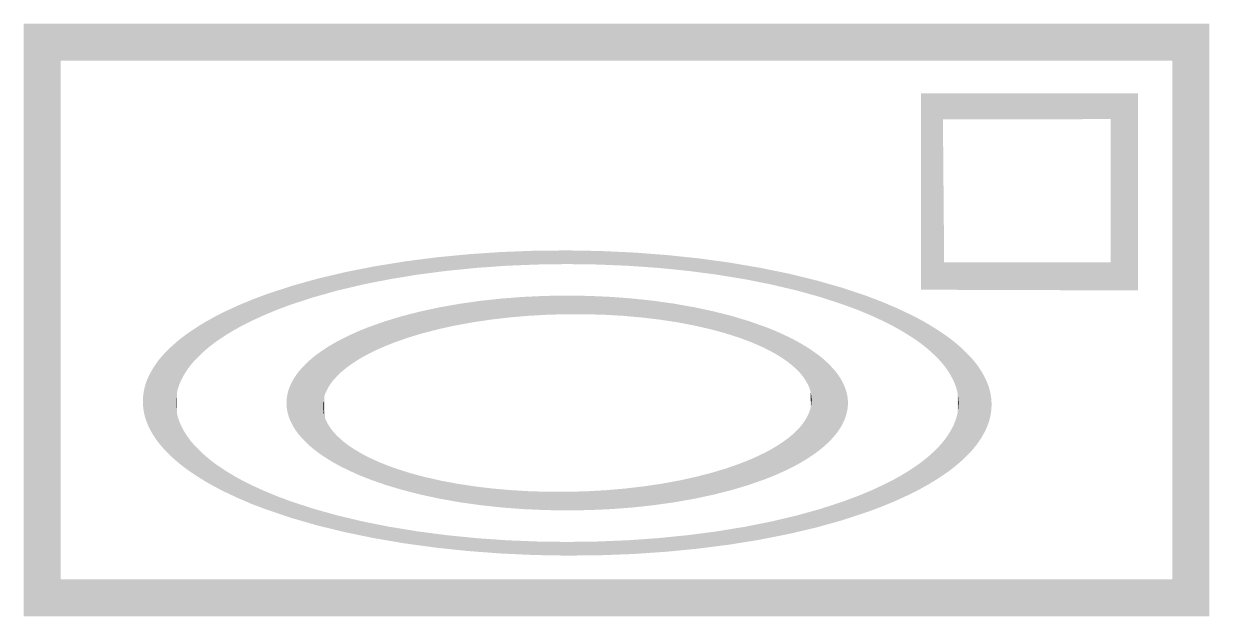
# Model space of a CAD drawing. Extents: x 561.2 to 579.4, y 765.1 to 808.4.
# Drawn here: x 563.054 to 566.254, y 765.14 to 766.74 of the extents above; entities that cross this region are included whole.
import ezdxf

# ---------------------------------------------------------------- set-up
doc = ezdxf.new("R2010")
doc.units = 0

# ---------------------------------------------------------------- blocks, each defined once
blk = doc.blocks.new('1_24_4')
for points in [[(0.1, 0.7), (0, 0.8), (3.2, 0.8)], [(0, 0.8), (0.1, -0.7), (0, -0.8)], [(0, 0.8), (0.1, 0.7), (0.1, -0.7)], [(3.2, 0.8), (3.1, 0.7), (0.1, 0.7)], [(3.1, -0.7), (3.1, 0.7), (3.2, 0.8)], [(3.2, -0.8), (3.1, -0.7), (3.2, 0.8)], [(2.4218, 0.0818), (2.4221, 0.6119), (2.4811, 0.5422)], [(2.4221, 0.6119), (3.0073, 0.6119), (2.9342, 0.5423)], [(2.4811, 0.5422), (2.4221, 0.6119), (2.9342, 0.5423)], [(3.0073, 0.6119), (3.008, 0.0799), (2.9342, 0.1561)], [(2.9342, 0.1561), (2.9342, 0.5423), (3.0073, 0.6119)], [(2.4811, 0.5422), (2.4844, 0.1561), (2.4218, 0.0818)], [(1.0639, 0.1226), (1.0314, 0.1586), (1.1147, 0.1693)], [(1.1147, 0.1693), (1.1406, 0.1326), (1.0639, 0.1226)], [(1.1406, 0.1326), (1.1147, 0.1693), (1.202, 0.1777)], [(1.202, 0.1777), (1.2211, 0.1407), (1.1406, 0.1326)], [(1.2211, 0.1407), (1.202, 0.1777), (1.2895, 0.1836)], [(1.2895, 0.1836), (1.3018, 0.1464), (1.2211, 0.1407)], [(1.3018, 0.1464), (1.2895, 0.1836), (1.3791, 0.1871)], [(1.3791, 0.1871), (1.3844, 0.1498), (1.3018, 0.1464)], [(1.3844, 0.1498), (1.3791, 0.1871), (1.4687, 0.1879)], [(1.4687, 0.1879), (1.467, 0.151), (1.3844, 0.1498)], [(1.4687, 0.1879), (1.5497, 0.1498), (1.467, 0.151)], [(1.5497, 0.1498), (1.4687, 0.1879), (1.5584, 0.1863)], [(1.5584, 0.1863), (1.6322, 0.1464), (1.5497, 0.1498)], [(1.6322, 0.1464), (1.5584, 0.1863), (1.6479, 0.1821)], [(1.6479, 0.1821), (1.7129, 0.1407), (1.6322, 0.1464)], [(1.7129, 0.1407), (1.6479, 0.1821), (1.7354, 0.1755)], [(1.7354, 0.1755), (1.7934, 0.1326), (1.7129, 0.1407)], [(1.7934, 0.1326), (1.7354, 0.1755), (1.8226, 0.1663)], [(1.8226, 0.1663), (1.8702, 0.1226), (1.7934, 0.1326)], [(1.8702, 0.1226), (1.8226, 0.1663), (1.9058, 0.1549)], [(0.8462, 0.0794), (0.7952, 0.1121), (0.8716, 0.1301)], [(0.8716, 0.1301), (0.9165, 0.096), (0.8462, 0.0794)], [(0.9165, 0.096), (0.8716, 0.1301), (0.9486, 0.1452)], [(0.9486, 0.1452), (0.9875, 0.1101), (0.9165, 0.096)], [(0.9875, 0.1101), (0.9486, 0.1452), (1.0314, 0.1586)], [(1.0314, 0.1586), (1.0639, 0.1226), (0.9875, 0.1101)], [(1.9058, 0.1549), (1.9465, 0.1101), (1.8702, 0.1226)], [(1.9465, 0.1101), (1.9058, 0.1549), (1.9885, 0.1408)], [(1.9885, 0.1408), (2.0175, 0.096), (1.9465, 0.1101)], [(2.0175, 0.096), (1.9885, 0.1408), (2.0654, 0.1251)], [(2.9342, 0.1561), (3.008, 0.0799), (2.4218, 0.0818)], [(2.4844, 0.1561), (2.9342, 0.1561), (2.4218, 0.0818)], [(0.7827, 0.0616), (0.7263, 0.0929), (0.7952, 0.1121)], [(0.7952, 0.1121), (0.8462, 0.0794), (0.7827, 0.0616)], [(2.0654, 0.1251), (2.0879, 0.0794), (2.0175, 0.096)], [(2.0879, 0.0794), (2.0654, 0.1251), (2.1417, 0.1064)], [(2.1417, 0.1064), (2.1513, 0.0616), (2.0879, 0.0794)], [(2.1513, 0.0616), (2.1417, 0.1064), (2.2104, 0.0867)], [(0.6478, 0.0126), (0.6187, 0.0559), (0.6583, 0.0707)], [(0.6583, 0.0707), (0.6837, 0.0276), (0.6478, 0.0126)], [(0.7201, 0.0411), (0.6583, 0.0707), (0.7263, 0.0929)], [(0.6583, 0.0707), (0.7201, 0.0411), (0.6837, 0.0276)], [(0.7263, 0.0929), (0.7827, 0.0616), (0.7201, 0.0411)], [(1.3603, 0.0112), (1.3485, 0.0624), (1.4077, 0.0651)], [(1.4077, 0.0651), (1.4119, 0.0142), (1.3603, 0.0112)], [(1.4635, 0.0157), (1.4077, 0.0651), (1.467, 0.066)], [(1.4077, 0.0651), (1.4635, 0.0157), (1.4119, 0.0142)], [(1.467, 0.066), (1.5151, 0.0157), (1.4635, 0.0157)], [(1.5151, 0.0157), (1.467, 0.066), (1.5263, 0.0651)], [(1.5263, 0.0651), (1.5667, 0.0142), (1.5151, 0.0157)], [(1.5667, 0.0142), (1.5263, 0.0651), (1.5855, 0.0624)], [(2.2104, 0.0867), (2.2139, 0.0411), (2.1513, 0.0616)], [(2.2139, 0.0411), (2.2104, 0.0867), (2.2781, 0.0639)], [(0.5901, -0.0149), (0.5414, 0.022), (0.5797, 0.0397)], [(0.6125, -0.0036), (0.5797, 0.0397), (0.6187, 0.0559)], [(0.5797, 0.0397), (0.6125, -0.0036), (0.5901, -0.0149)], [(0.6187, 0.0559), (0.6478, 0.0126), (0.6125, -0.0036)], [(1.1203, -0.0246), (1.0721, 0.0234), (1.123, 0.0343)], [(1.123, 0.0343), (1.1644, -0.0149), (1.1203, -0.0246)], [(1.1644, -0.0149), (1.123, 0.0343), (1.1778, 0.044)], [(1.1778, 0.044), (1.212, -0.0062), (1.1644, -0.0149)], [(1.212, -0.0062), (1.1778, 0.044), (1.2329, 0.0518)], [(1.2329, 0.0518), (1.2598, 0.0009), (1.212, -0.0062)], [(1.2598, 0.0009), (1.2329, 0.0518), (1.2906, 0.058)], [(1.2906, 0.058), (1.31, 0.0068), (1.2598, 0.0009)], [(1.31, 0.0068), (1.2906, 0.058), (1.3485, 0.0624)], [(1.3485, 0.0624), (1.3603, 0.0112), (1.31, 0.0068)], [(1.5855, 0.0624), (1.6171, 0.0114), (1.5667, 0.0142)], [(1.6171, 0.0114), (1.5855, 0.0624), (1.6434, 0.058)], [(1.6434, 0.058), (1.6674, 0.0069), (1.6171, 0.0114)], [(1.6674, 0.0069), (1.6434, 0.058), (1.7012, 0.0518)], [(1.7012, 0.0518), (1.7155, 0.0012), (1.6674, 0.0069)], [(1.7155, 0.0012), (1.7012, 0.0518), (1.7562, 0.044)], [(1.7562, 0.044), (1.7633, -0.006), (1.7155, 0.0012)], [(1.7633, -0.006), (1.7562, 0.044), (1.811, 0.0343)], [(1.811, 0.0343), (1.8077, -0.0144), (1.7633, -0.006)], [(1.8077, -0.0144), (1.811, 0.0343), (1.8619, 0.0234)], [(2.2781, 0.0639), (2.2503, 0.0276), (2.2139, 0.0411)], [(2.2781, 0.0639), (2.2862, 0.0126), (2.2503, 0.0276)], [(2.2862, 0.0126), (2.2781, 0.0639), (2.3176, 0.0488)], [(2.3176, 0.0488), (2.3215, -0.0036), (2.2862, 0.0126)], [(2.3215, -0.0036), (2.3176, 0.0488), (2.3565, 0.0322)], [(2.3565, 0.0322), (2.3439, -0.0149), (2.3215, -0.0036)], [(2.3439, -0.0149), (2.3565, 0.0322), (2.3947, 0.0142)], [(0.5259, -0.0538), (0.4933, -0.0036), (0.5171, 0.0097)], [(0.5468, -0.04), (0.5171, 0.0097), (0.5414, 0.022)], [(0.5171, 0.0097), (0.5468, -0.04), (0.5259, -0.0538)], [(0.5414, 0.022), (0.5682, -0.0271), (0.5468, -0.04)], [(0.5414, 0.022), (0.5901, -0.0149), (0.5682, -0.0271)], [(1.037, -0.0478), (0.9761, -0.0032), (1.0217, 0.0106)], [(1.0765, -0.0359), (1.0217, 0.0106), (1.0721, 0.0234)], [(1.0217, 0.0106), (1.0765, -0.0359), (1.037, -0.0478)], [(1.0721, 0.0234), (1.1203, -0.0246), (1.0765, -0.0359)], [(1.8619, 0.0234), (1.8518, -0.0244), (1.8077, -0.0144)], [(1.8619, 0.0234), (1.8916, -0.0351), (1.8518, -0.0244)], [(1.8916, -0.0351), (1.8619, 0.0234), (1.9124, 0.0106)], [(1.9124, 0.0106), (1.9309, -0.0476), (1.8916, -0.0351)], [(1.9309, -0.0476), (1.9124, 0.0106), (1.9579, -0.0032)], [(2.3947, 0.0142), (2.3658, -0.0271), (2.3439, -0.0149)], [(2.3947, 0.0142), (2.3872, -0.04), (2.3658, -0.0271)], [(2.3872, -0.04), (2.3947, 0.0142), (2.4189, 0.0017)], [(2.4189, 0.0017), (2.4081, -0.0538), (2.3872, -0.04)], [(2.4081, -0.0538), (2.4189, 0.0017), (2.4426, -0.0118)], [(0.4927, -0.0792), (0.4473, -0.0327), (0.47, -0.0177)], [(0.5145, -0.0619), (0.47, -0.0177), (0.4933, -0.0036)], [(0.47, -0.0177), (0.5145, -0.0619), (0.5034, -0.0704)], [(0.47, -0.0177), (0.5034, -0.0704), (0.4927, -0.0792)], [(0.4933, -0.0036), (0.5259, -0.0538), (0.5145, -0.0619)], [(0.9175, -0.0985), (0.8793, -0.0411), (0.9051, -0.0295)], [(0.9532, -0.0804), (0.9051, -0.0295), (0.9312, -0.019)], [(0.9051, -0.0295), (0.9314, -0.0911), (0.9175, -0.0985)], [(0.9051, -0.0295), (0.9532, -0.0804), (0.9314, -0.0911)], [(0.9755, -0.0705), (0.9312, -0.019), (0.9761, -0.0032)], [(0.9312, -0.019), (0.9755, -0.0705), (0.9532, -0.0804)], [(0.9761, -0.0032), (0.9981, -0.0615), (0.9755, -0.0705)], [(0.9761, -0.0032), (1.037, -0.0478), (0.9981, -0.0615)], [(1.9579, -0.0032), (1.9538, -0.056), (1.9309, -0.0476)], [(1.9538, -0.056), (1.9579, -0.0032), (2.0028, -0.019)], [(2.0028, -0.019), (1.9763, -0.0652), (1.9538, -0.056)], [(2.0028, -0.019), (1.9985, -0.0753), (1.9763, -0.0652)], [(1.9985, -0.0753), (2.0028, -0.019), (2.029, -0.0295)], [(2.029, -0.0295), (2.0126, -0.0823), (1.9985, -0.0753)], [(2.0126, -0.0823), (2.029, -0.0295), (2.0547, -0.0411)], [(2.4426, -0.0118), (2.4195, -0.0619), (2.4081, -0.0538)], [(2.4195, -0.0619), (2.4426, -0.0118), (2.4657, -0.0261)], [(2.4657, -0.0261), (2.4306, -0.0704), (2.4195, -0.0619)], [(2.4657, -0.0261), (2.4414, -0.0792), (2.4306, -0.0704)], [(2.4414, -0.0792), (2.4657, -0.0261), (2.4883, -0.0413)], [(0.4573, -0.1139), (0.3998, -0.0707), (0.4111, -0.0606)], [(0.4625, -0.1082), (0.4111, -0.0606), (0.4228, -0.0508)], [(0.4111, -0.0606), (0.4625, -0.1082), (0.4573, -0.1139)], [(0.4722, -0.0982), (0.4228, -0.0508), (0.4349, -0.0416)], [(0.4228, -0.0508), (0.4722, -0.0982), (0.4625, -0.1082)], [(0.4822, -0.0885), (0.4349, -0.0416), (0.4473, -0.0327)], [(0.4349, -0.0416), (0.4822, -0.0885), (0.4722, -0.0982)], [(0.4473, -0.0327), (0.4927, -0.0792), (0.4822, -0.0885)], [(0.8707, -0.1292), (0.8222, -0.0718), (0.8379, -0.0624)], [(0.8778, -0.1239), (0.8379, -0.0624), (0.854, -0.0536)], [(0.8379, -0.0624), (0.8778, -0.1239), (0.8707, -0.1292)], [(0.9039, -0.1065), (0.854, -0.0536), (0.8793, -0.0411)], [(0.854, -0.0536), (0.9039, -0.1065), (0.8907, -0.115)], [(0.854, -0.0536), (0.8907, -0.115), (0.8778, -0.1239)], [(0.8793, -0.0411), (0.9175, -0.0985), (0.9039, -0.1065)], [(2.0547, -0.0411), (2.0264, -0.0898), (2.0126, -0.0823)], [(2.0547, -0.0411), (2.0399, -0.0979), (2.0264, -0.0898)], [(2.0399, -0.0979), (2.0547, -0.0411), (2.08, -0.0536)], [(2.08, -0.0536), (2.053, -0.1065), (2.0399, -0.0979)], [(2.053, -0.1065), (2.08, -0.0536), (2.0961, -0.0624)], [(2.0961, -0.0624), (2.0602, -0.1116), (2.053, -0.1065)], [(2.0961, -0.0624), (2.0672, -0.1169), (2.0602, -0.1116)], [(2.0672, -0.1169), (2.0961, -0.0624), (2.1118, -0.0718)], [(2.4883, -0.0413), (2.4518, -0.0885), (2.4414, -0.0792)], [(2.4518, -0.0885), (2.4883, -0.0413), (2.5007, -0.0503)], [(2.5007, -0.0503), (2.4619, -0.0982), (2.4518, -0.0885)], [(2.4619, -0.0982), (2.5007, -0.0503), (2.5126, -0.0596)], [(2.5126, -0.0596), (2.4716, -0.1082), (2.4619, -0.0982)], [(2.4716, -0.1082), (2.5126, -0.0596), (2.5243, -0.0694)], [(0.4387, -0.1385), (0.3726, -0.0984), (0.3782, -0.0922)], [(0.443, -0.1321), (0.3782, -0.0922), (0.3888, -0.0812)], [(0.3782, -0.0922), (0.443, -0.1321), (0.4387, -0.1385)], [(0.4475, -0.1258), (0.3888, -0.0812), (0.3998, -0.0707)], [(0.3888, -0.0812), (0.4475, -0.1258), (0.443, -0.1321)], [(0.3998, -0.0707), (0.4523, -0.1198), (0.4475, -0.1258)], [(0.3998, -0.0707), (0.4573, -0.1139), (0.4523, -0.1198)], [(0.8446, -0.1528), (0.7837, -0.0987), (0.7919, -0.0924)], [(0.8508, -0.1466), (0.7919, -0.0924), (0.8068, -0.0818)], [(0.7919, -0.0924), (0.8508, -0.1466), (0.8446, -0.1528)], [(0.8639, -0.1348), (0.8068, -0.0818), (0.8222, -0.0718)], [(0.8068, -0.0818), (0.8639, -0.1348), (0.8572, -0.1405)], [(0.8068, -0.0818), (0.8572, -0.1405), (0.8508, -0.1466)], [(0.8222, -0.0718), (0.8707, -0.1292), (0.8639, -0.1348)], [(2.1118, -0.0718), (2.0741, -0.1225), (2.0672, -0.1169)], [(2.1118, -0.0718), (2.0806, -0.1283), (2.0741, -0.1225)], [(2.0806, -0.1283), (2.1118, -0.0718), (2.1272, -0.0818)], [(2.1272, -0.0818), (2.087, -0.1344), (2.0806, -0.1283)], [(2.1272, -0.0818), (2.0932, -0.1407), (2.087, -0.1344)], [(2.0932, -0.1407), (2.1272, -0.0818), (2.1421, -0.0924)], [(2.1421, -0.0924), (2.0965, -0.1443), (2.0932, -0.1407)], [(2.1421, -0.0924), (2.0996, -0.148), (2.0965, -0.1443)], [(2.0996, -0.148), (2.1421, -0.0924), (2.1503, -0.0987)], [(2.5243, -0.0694), (2.4768, -0.1139), (2.4716, -0.1082)], [(2.5243, -0.0694), (2.4817, -0.1198), (2.4768, -0.1139)], [(2.4817, -0.1198), (2.5243, -0.0694), (2.5355, -0.0797)], [(2.5355, -0.0797), (2.4865, -0.1258), (2.4817, -0.1198)], [(2.5355, -0.0797), (2.491, -0.1321), (2.4865, -0.1258)], [(2.491, -0.1321), (2.5355, -0.0797), (2.5464, -0.0903)], [(2.5464, -0.0903), (2.4954, -0.1385), (2.491, -0.1321)], [(2.4954, -0.1385), (2.5464, -0.0903), (2.5569, -0.1013)], [(0.4238, -0.1654), (0.3478, -0.1325), (0.3523, -0.1254)], [(0.4238, -0.1654), (0.3523, -0.1254), (0.357, -0.1184)], [(0.4271, -0.1585), (0.357, -0.1184), (0.3619, -0.1115)], [(0.357, -0.1184), (0.4271, -0.1585), (0.4238, -0.1654)], [(0.4307, -0.1517), (0.3619, -0.1115), (0.3671, -0.1049)], [(0.3619, -0.1115), (0.4307, -0.1517), (0.4271, -0.1585)], [(0.4346, -0.145), (0.3671, -0.1049), (0.3726, -0.0984)], [(0.3671, -0.1049), (0.4346, -0.145), (0.4307, -0.1517)], [(0.3726, -0.0984), (0.4387, -0.1385), (0.4346, -0.145)], [(0.8216, -0.1831), (0.7464, -0.1345), (0.7533, -0.1268)], [(0.8241, -0.1789), (0.7533, -0.1268), (0.7605, -0.1193)], [(0.7533, -0.1268), (0.8241, -0.1789), (0.8216, -0.1831)], [(0.8295, -0.1707), (0.7605, -0.1193), (0.768, -0.1122)], [(0.7605, -0.1193), (0.8295, -0.1707), (0.8267, -0.1748)], [(0.7605, -0.1193), (0.8267, -0.1748), (0.8241, -0.1789)], [(0.8324, -0.1668), (0.768, -0.1122), (0.7757, -0.1053)], [(0.768, -0.1122), (0.8324, -0.1668), (0.8295, -0.1707)], [(0.8387, -0.1593), (0.7757, -0.1053), (0.7837, -0.0987)], [(0.7757, -0.1053), (0.8355, -0.163), (0.8324, -0.1668)], [(0.7757, -0.1053), (0.8387, -0.1593), (0.8355, -0.163)], [(0.7837, -0.0987), (0.8446, -0.1528), (0.8387, -0.1593)], [(2.1503, -0.0987), (2.1027, -0.1519), (2.0996, -0.148)], [(2.1027, -0.1519), (2.1503, -0.0987), (2.1583, -0.1053)], [(2.1583, -0.1053), (2.1056, -0.1558), (2.1027, -0.1519)], [(2.1056, -0.1558), (2.1583, -0.1053), (2.166, -0.1122)], [(2.166, -0.1122), (2.1083, -0.1599), (2.1056, -0.1558)], [(2.166, -0.1122), (2.1109, -0.164), (2.1083, -0.1599)], [(2.1109, -0.164), (2.166, -0.1122), (2.1735, -0.1193)], [(2.1735, -0.1193), (2.1134, -0.1682), (2.1109, -0.164)], [(2.1134, -0.1682), (2.1735, -0.1193), (2.1807, -0.1268)], [(2.1807, -0.1268), (2.1157, -0.1725), (2.1134, -0.1682)], [(2.1807, -0.1268), (2.1179, -0.1769), (2.1157, -0.1725)], [(2.1179, -0.1769), (2.1807, -0.1268), (2.1876, -0.1345)], [(2.5569, -0.1013), (2.4994, -0.145), (2.4954, -0.1385)], [(2.4994, -0.145), (2.5569, -0.1013), (2.5625, -0.1076)], [(2.5625, -0.1076), (2.5033, -0.1517), (2.4994, -0.145)], [(2.5033, -0.1517), (2.5625, -0.1076), (2.5678, -0.1141)], [(2.5678, -0.1141), (2.5069, -0.1585), (2.5033, -0.1517)], [(2.5069, -0.1585), (2.5678, -0.1141), (2.573, -0.1208)], [(2.573, -0.1208), (2.5107, -0.1663), (2.5069, -0.1585)], [(2.5107, -0.1663), (2.573, -0.1208), (2.5779, -0.1277)], [(2.5107, -0.1663), (2.5779, -0.1277), (2.5825, -0.1347)], [(0.4167, -0.1843), (0.3336, -0.1604), (0.336, -0.1549)], [(0.4167, -0.1843), (0.336, -0.1549), (0.3397, -0.1473)], [(0.4182, -0.1795), (0.3397, -0.1473), (0.3436, -0.1398)], [(0.3397, -0.1473), (0.4182, -0.1795), (0.4167, -0.1843)], [(0.4217, -0.17), (0.3436, -0.1398), (0.3478, -0.1325)], [(0.3436, -0.1398), (0.4217, -0.17), (0.4199, -0.1747)], [(0.3436, -0.1398), (0.4199, -0.1747), (0.4182, -0.1795)], [(0.3478, -0.1325), (0.4238, -0.1654), (0.4217, -0.17)], [(0.8137, -0.1995), (0.7274, -0.1611), (0.7308, -0.1555)], [(0.815, -0.1962), (0.7308, -0.1555), (0.7344, -0.15)], [(0.7308, -0.1555), (0.815, -0.1962), (0.8137, -0.1995)], [(0.8171, -0.1918), (0.7344, -0.15), (0.7382, -0.1447)], [(0.7344, -0.15), (0.8171, -0.1918), (0.815, -0.1962)], [(0.8171, -0.1918), (0.7382, -0.1447), (0.7422, -0.1395)], [(0.8193, -0.1874), (0.7422, -0.1395), (0.7464, -0.1345)], [(0.7422, -0.1395), (0.8193, -0.1874), (0.8171, -0.1918)], [(0.7464, -0.1345), (0.8216, -0.1831), (0.8193, -0.1874)], [(2.1876, -0.1345), (2.1193, -0.1801), (2.1179, -0.1769)], [(2.1193, -0.1801), (2.1876, -0.1345), (2.1918, -0.1395)], [(2.1918, -0.1395), (2.1206, -0.1834), (2.1193, -0.1801)], [(2.1206, -0.1834), (2.1918, -0.1395), (2.1958, -0.1447)], [(2.1958, -0.1447), (2.1218, -0.1867), (2.1206, -0.1834)], [(2.1218, -0.1867), (2.1958, -0.1447), (2.1996, -0.15)], [(2.1996, -0.15), (2.1228, -0.1901), (2.1218, -0.1867)], [(2.1228, -0.1901), (2.1996, -0.15), (2.2032, -0.1555)], [(2.2032, -0.1555), (2.1237, -0.1935), (2.1228, -0.1901)], [(2.1237, -0.1935), (2.2032, -0.1555), (2.2066, -0.1611)], [(2.5825, -0.1347), (2.5126, -0.1709), (2.5107, -0.1663)], [(2.5825, -0.1347), (2.5145, -0.1756), (2.5126, -0.1709)], [(2.5145, -0.1756), (2.5825, -0.1347), (2.5869, -0.1419)], [(2.5869, -0.1419), (2.5161, -0.1804), (2.5145, -0.1756)], [(2.5161, -0.1804), (2.5869, -0.1419), (2.5911, -0.1493)], [(2.5911, -0.1493), (2.5176, -0.1852), (2.5161, -0.1804)], [(2.5176, -0.1852), (2.5911, -0.1493), (2.595, -0.1568)], [(2.595, -0.1568), (2.5189, -0.1901), (2.5176, -0.1852)], [(2.5189, -0.1901), (2.595, -0.1568), (2.5987, -0.1647)], [(0.4123, -0.204), (0.3237, -0.1952), (0.3248, -0.1893)], [(0.4123, -0.204), (0.3248, -0.1893), (0.3261, -0.1834)], [(0.4131, -0.199), (0.3261, -0.1834), (0.3277, -0.1775)], [(0.3261, -0.1834), (0.4131, -0.199), (0.4123, -0.204)], [(0.4141, -0.1941), (0.3277, -0.1775), (0.3294, -0.1718)], [(0.3277, -0.1775), (0.4141, -0.1941), (0.4131, -0.199)], [(0.4141, -0.1941), (0.3294, -0.1718), (0.3314, -0.1661)], [(0.4153, -0.1892), (0.3314, -0.1661), (0.3336, -0.1604)], [(0.3314, -0.1661), (0.4153, -0.1892), (0.4141, -0.1941)], [(0.3336, -0.1604), (0.4167, -0.1843), (0.4153, -0.1892)], [(0.809, -0.2164), (0.7132, -0.1948), (0.7143, -0.1907)], [(0.8097, -0.2129), (0.7143, -0.1907), (0.7156, -0.1866)], [(0.7143, -0.1907), (0.8097, -0.2129), (0.809, -0.2164)], [(0.8097, -0.2129), (0.7156, -0.1866), (0.7171, -0.1826)], [(0.8105, -0.2095), (0.7171, -0.1826), (0.7187, -0.1787)], [(0.7171, -0.1826), (0.8105, -0.2095), (0.8097, -0.2129)], [(0.8105, -0.2095), (0.7187, -0.1787), (0.7214, -0.1727)], [(0.8114, -0.2061), (0.7214, -0.1727), (0.7243, -0.1669)], [(0.7214, -0.1727), (0.8114, -0.2061), (0.8105, -0.2095)], [(0.8125, -0.2028), (0.7243, -0.1669), (0.7274, -0.1611)], [(0.7243, -0.1669), (0.8125, -0.2028), (0.8114, -0.2061)], [(0.7274, -0.1611), (0.8137, -0.1995), (0.8125, -0.2028)], [(2.2066, -0.1611), (2.1245, -0.1969), (2.1237, -0.1935)], [(2.1245, -0.1969), (2.2066, -0.1611), (2.2097, -0.1669)], [(2.2097, -0.1669), (2.1252, -0.2003), (2.1245, -0.1969)], [(2.1252, -0.2003), (2.2097, -0.1669), (2.2127, -0.1727)], [(2.2127, -0.1727), (2.1257, -0.2038), (2.1252, -0.2003)], [(2.1257, -0.2038), (2.2127, -0.1727), (2.2156, -0.1793)], [(2.1257, -0.2038), (2.2156, -0.1793), (2.2172, -0.1832)], [(2.2172, -0.1832), (2.1261, -0.2073), (2.1257, -0.2038)], [(2.1261, -0.2073), (2.2172, -0.1832), (2.2186, -0.1872)], [(2.1261, -0.2073), (2.2186, -0.1872), (2.2199, -0.1913)], [(2.2199, -0.1913), (2.1264, -0.2108), (2.1261, -0.2073)], [(2.1264, -0.2108), (2.2199, -0.1913), (2.221, -0.1953)], [(2.5987, -0.1647), (2.5201, -0.195), (2.5189, -0.1901)], [(2.5201, -0.195), (2.5987, -0.1647), (2.6011, -0.1703)], [(2.5201, -0.195), (2.6011, -0.1703), (2.6032, -0.1759)], [(2.6032, -0.1759), (2.5211, -0.1999), (2.5201, -0.195)], [(2.5211, -0.1999), (2.6032, -0.1759), (2.6051, -0.1816)], [(2.6051, -0.1816), (2.5219, -0.2049), (2.5211, -0.1999)], [(2.5219, -0.2049), (2.6051, -0.1816), (2.6068, -0.1874)], [(2.5219, -0.2049), (2.6068, -0.1874), (2.6083, -0.1933)], [(0.3216, -0.2193), (0.3218, -0.2132), (0.4109, -0.219)], [(0.4109, -0.219), (0.4108, -0.2241), (0.3216, -0.2193)], [(0.4108, -0.2241), (0.3217, -0.225), (0.3216, -0.2193)], [(0.4112, -0.214), (0.3218, -0.2132), (0.3222, -0.2072)], [(0.4109, -0.219), (0.3218, -0.2132), (0.4112, -0.214)], [(0.4112, -0.214), (0.3222, -0.2072), (0.3229, -0.2012)], [(0.4117, -0.209), (0.3229, -0.2012), (0.3237, -0.1952)], [(0.3229, -0.2012), (0.4117, -0.209), (0.4112, -0.214)], [(0.3237, -0.1952), (0.4123, -0.204), (0.4117, -0.209)], [(0.4108, -0.2282), (0.4108, -0.2241), (0.4109, -0.219)], [(0.4111, -0.2332), (0.4108, -0.2282), (0.4109, -0.219)], [(0.4109, -0.219), (0.4112, -0.214), (0.4111, -0.2332)], [(0.4116, -0.2382), (0.4111, -0.2332), (0.4112, -0.214)], [(0.4112, -0.214), (0.4117, -0.209), (0.4116, -0.2382)], [(0.4122, -0.2433), (0.4116, -0.2382), (0.4117, -0.209)], [(0.4117, -0.209), (0.4123, -0.204), (0.4122, -0.2433)], [(0.413, -0.2482), (0.4122, -0.2433), (0.4123, -0.204)], [(0.4123, -0.204), (0.4131, -0.199), (0.413, -0.2482)], [(0.4139, -0.2532), (0.413, -0.2482), (0.4131, -0.199)], [(0.4131, -0.199), (0.4141, -0.1941), (0.4139, -0.2532)], [(0.8077, -0.2268), (0.7093, -0.2241), (0.7094, -0.2199)], [(0.808, -0.2233), (0.7094, -0.2199), (0.7097, -0.2156)], [(0.7094, -0.2199), (0.808, -0.2233), (0.8077, -0.2268)], [(0.808, -0.2233), (0.7097, -0.2156), (0.7101, -0.2114)], [(0.808, -0.2233), (0.7101, -0.2114), (0.7106, -0.2072)], [(0.8084, -0.2198), (0.7106, -0.2072), (0.7113, -0.203)], [(0.7106, -0.2072), (0.8084, -0.2198), (0.808, -0.2233)], [(0.8084, -0.2198), (0.7113, -0.203), (0.7122, -0.1989)], [(0.809, -0.2164), (0.7122, -0.1989), (0.7132, -0.1948)], [(0.7122, -0.1989), (0.809, -0.2164), (0.8084, -0.2198)], [(0.8077, -0.2268), (0.808, -0.2233), (0.8083, -0.2444)], [(0.808, -0.2233), (0.8084, -0.2198), (0.8088, -0.2478)], [(0.8088, -0.2478), (0.8083, -0.2444), (0.808, -0.2233)], [(0.8084, -0.2198), (0.809, -0.2164), (0.8095, -0.2513)], [(0.8095, -0.2513), (0.8088, -0.2478), (0.8084, -0.2198)], [(0.809, -0.2164), (0.8097, -0.2129), (0.8103, -0.2547)], [(0.8103, -0.2547), (0.8095, -0.2513), (0.809, -0.2164)], [(0.8097, -0.2129), (0.8105, -0.2095), (0.8112, -0.2581)], [(0.8112, -0.2581), (0.8103, -0.2547), (0.8097, -0.2129)], [(0.8105, -0.2095), (0.8114, -0.2061), (0.8123, -0.2615)], [(0.8123, -0.2615), (0.8112, -0.2581), (0.8105, -0.2095)], [(0.8134, -0.2648), (0.8123, -0.2615), (0.8114, -0.2061)], [(2.125, -0.2318), (2.1244, -0.2352), (2.1237, -0.1935)], [(2.1237, -0.1935), (2.1245, -0.1969), (2.125, -0.2318)], [(2.1256, -0.2283), (2.125, -0.2318), (2.1245, -0.1969)], [(2.1245, -0.1969), (2.1252, -0.2003), (2.1256, -0.2283)], [(2.126, -0.2248), (2.1256, -0.2283), (2.1252, -0.2003)], [(2.1252, -0.2003), (2.1257, -0.2038), (2.126, -0.2248)], [(2.1263, -0.2213), (2.126, -0.2248), (2.1257, -0.2038)], [(2.1257, -0.2038), (2.1261, -0.2073), (2.1263, -0.2213)], [(2.2246, -0.2283), (2.126, -0.2248), (2.1263, -0.2213)], [(2.1261, -0.2073), (2.1264, -0.2108), (2.1263, -0.2213)], [(2.1265, -0.2178), (2.1263, -0.2213), (2.1264, -0.2108)], [(2.2246, -0.2205), (2.1263, -0.2213), (2.1265, -0.2178)], [(2.1263, -0.2213), (2.2246, -0.2205), (2.2247, -0.2241)], [(2.1263, -0.2213), (2.2247, -0.2241), (2.2246, -0.2283)], [(2.1264, -0.2108), (2.221, -0.1953), (2.222, -0.1995)], [(2.222, -0.1995), (2.1265, -0.2143), (2.1264, -0.2108)], [(2.1264, -0.2108), (2.1265, -0.2143), (2.1265, -0.2178)], [(2.1265, -0.2143), (2.222, -0.1995), (2.2228, -0.2036)], [(2.1265, -0.2143), (2.2228, -0.2036), (2.2235, -0.2078)], [(2.1265, -0.2143), (2.2235, -0.2078), (2.224, -0.212)], [(2.1265, -0.2178), (2.224, -0.212), (2.2244, -0.2162)], [(2.224, -0.212), (2.1265, -0.2178), (2.1265, -0.2143)], [(2.1265, -0.2178), (2.2244, -0.2162), (2.2246, -0.2205)], [(2.5217, -0.2442), (2.5209, -0.2492), (2.5211, -0.1999)], [(2.5211, -0.1999), (2.5219, -0.2049), (2.5217, -0.2442)], [(2.5224, -0.2392), (2.5217, -0.2442), (2.5219, -0.2049)], [(2.6083, -0.1933), (2.5225, -0.2099), (2.5219, -0.2049)], [(2.5219, -0.2049), (2.5225, -0.2099), (2.5224, -0.2392)], [(2.5228, -0.2342), (2.5224, -0.2392), (2.5225, -0.2099)], [(2.5225, -0.2099), (2.6083, -0.1933), (2.6095, -0.1992)], [(2.6095, -0.1992), (2.5229, -0.215), (2.5225, -0.2099)], [(2.5225, -0.2099), (2.5229, -0.215), (2.5228, -0.2342)], [(2.5231, -0.2291), (2.5228, -0.2342), (2.5229, -0.215)], [(2.5229, -0.215), (2.6095, -0.1992), (2.6106, -0.2052)], [(2.5229, -0.215), (2.6106, -0.2052), (2.6114, -0.2112)], [(2.6114, -0.2112), (2.5232, -0.22), (2.5229, -0.215)], [(2.5229, -0.215), (2.5232, -0.22), (2.5231, -0.2291)], [(2.5232, -0.22), (2.5233, -0.2241), (2.5231, -0.2291)], [(2.5232, -0.22), (2.6114, -0.2112), (2.6119, -0.2172)], [(2.6119, -0.2172), (2.5233, -0.2241), (2.5232, -0.22)], [(2.5233, -0.2241), (2.6119, -0.2172), (2.6123, -0.2232)], [(2.5233, -0.2241), (2.6123, -0.2232), (2.6124, -0.2289)], [(0.4108, -0.2241), (0.3221, -0.231), (0.3217, -0.225)], [(0.3221, -0.231), (0.4108, -0.2241), (0.4108, -0.2282)], [(0.4108, -0.2282), (0.3227, -0.237), (0.3221, -0.231)], [(0.3227, -0.237), (0.4108, -0.2282), (0.4111, -0.2332)], [(0.4111, -0.2332), (0.3235, -0.243), (0.3227, -0.237)], [(0.4111, -0.2332), (0.3245, -0.249), (0.3235, -0.243)], [(0.3245, -0.249), (0.4111, -0.2332), (0.4116, -0.2382)], [(0.4116, -0.2382), (0.3257, -0.2549), (0.3245, -0.249)], [(0.3257, -0.2549), (0.4116, -0.2382), (0.4122, -0.2433)], [(0.4122, -0.2433), (0.3272, -0.2607), (0.3257, -0.2549)], [(0.4122, -0.2433), (0.3289, -0.2665), (0.3272, -0.2607)], [(0.3289, -0.2665), (0.4122, -0.2433), (0.413, -0.2482)], [(0.413, -0.2482), (0.3308, -0.2723), (0.3289, -0.2665)], [(0.3308, -0.2723), (0.413, -0.2482), (0.4139, -0.2532)], [(0.4139, -0.2532), (0.333, -0.2779), (0.3308, -0.2723)], [(0.4139, -0.2532), (0.3353, -0.2835), (0.333, -0.2779)], [(0.3353, -0.2835), (0.4139, -0.2532), (0.4151, -0.2581)], [(0.8077, -0.2268), (0.7094, -0.2277), (0.7093, -0.2241)], [(0.7094, -0.2277), (0.8077, -0.2268), (0.8075, -0.2303)], [(0.8075, -0.2303), (0.7096, -0.2319), (0.7094, -0.2277)], [(0.71, -0.2362), (0.7096, -0.2319), (0.8075, -0.2303)], [(0.8075, -0.2303), (0.8075, -0.2339), (0.71, -0.2362)], [(0.8075, -0.2339), (0.7105, -0.2404), (0.71, -0.2362)], [(0.8075, -0.2339), (0.7112, -0.2446), (0.7105, -0.2404)], [(0.8075, -0.2339), (0.7121, -0.2487), (0.7112, -0.2446)], [(0.7121, -0.2487), (0.8075, -0.2339), (0.8076, -0.2374)], [(0.8076, -0.2374), (0.713, -0.2528), (0.7121, -0.2487)], [(0.8076, -0.2374), (0.7142, -0.2569), (0.713, -0.2528)], [(0.7142, -0.2569), (0.8076, -0.2374), (0.8079, -0.2409)], [(0.8079, -0.2409), (0.7154, -0.261), (0.7142, -0.2569)], [(0.8079, -0.2409), (0.7169, -0.265), (0.7154, -0.261)], [(0.7169, -0.265), (0.8079, -0.2409), (0.8083, -0.2444)], [(0.8083, -0.2444), (0.7184, -0.2689), (0.7169, -0.265)], [(0.8083, -0.2444), (0.7214, -0.2754), (0.7184, -0.2689)], [(0.7214, -0.2754), (0.8083, -0.2444), (0.8088, -0.2478)], [(0.8088, -0.2478), (0.7243, -0.2813), (0.7214, -0.2754)], [(0.7243, -0.2813), (0.8088, -0.2478), (0.8095, -0.2513)], [(0.8095, -0.2513), (0.7274, -0.2871), (0.7243, -0.2813)], [(0.7274, -0.2871), (0.8095, -0.2513), (0.8103, -0.2547)], [(0.8103, -0.2547), (0.7308, -0.2927), (0.7274, -0.2871)], [(0.7308, -0.2927), (0.8103, -0.2547), (0.8112, -0.2581)], [(0.8075, -0.2303), (0.8077, -0.2268), (0.8079, -0.2409)], [(0.8076, -0.2374), (0.8075, -0.2339), (0.8075, -0.2303)], [(0.8079, -0.2409), (0.8076, -0.2374), (0.8075, -0.2303)], [(0.8083, -0.2444), (0.8079, -0.2409), (0.8077, -0.2268)], [(2.1996, -0.2982), (2.117, -0.2564), (2.119, -0.2519)], [(2.2032, -0.2927), (2.119, -0.2519), (2.1203, -0.2487)], [(2.119, -0.2519), (2.2032, -0.2927), (2.1996, -0.2982)], [(2.2066, -0.2871), (2.1203, -0.2487), (2.1215, -0.2454)], [(2.1203, -0.2487), (2.2066, -0.2871), (2.2032, -0.2927)], [(2.2097, -0.2813), (2.1215, -0.2454), (2.1226, -0.242)], [(2.1215, -0.2454), (2.2097, -0.2813), (2.2066, -0.2871)], [(2.2127, -0.2754), (2.1226, -0.242), (2.1235, -0.2387)], [(2.1226, -0.242), (2.2127, -0.2754), (2.2097, -0.2813)], [(2.217, -0.2655), (2.1235, -0.2387), (2.1244, -0.2352)], [(2.1235, -0.2387), (2.2154, -0.2695), (2.2127, -0.2754)], [(2.1235, -0.2387), (2.217, -0.2655), (2.2154, -0.2695)], [(2.2197, -0.2575), (2.1244, -0.2352), (2.125, -0.2318)], [(2.1244, -0.2352), (2.2184, -0.2615), (2.217, -0.2655)], [(2.1244, -0.2352), (2.2197, -0.2575), (2.2184, -0.2615)], [(2.2218, -0.2493), (2.125, -0.2318), (2.1256, -0.2283)], [(2.125, -0.2318), (2.2208, -0.2534), (2.2197, -0.2575)], [(2.125, -0.2318), (2.2218, -0.2493), (2.2208, -0.2534)], [(2.2234, -0.241), (2.1256, -0.2283), (2.126, -0.2248)], [(2.1256, -0.2283), (2.2227, -0.2452), (2.2218, -0.2493)], [(2.1256, -0.2283), (2.2234, -0.241), (2.2227, -0.2452)], [(2.126, -0.2248), (2.2244, -0.2326), (2.2239, -0.2368)], [(2.126, -0.2248), (2.2239, -0.2368), (2.2234, -0.241)], [(2.126, -0.2248), (2.2246, -0.2283), (2.2244, -0.2326)], [(2.6026, -0.2821), (2.5187, -0.259), (2.5199, -0.2541)], [(2.6064, -0.2706), (2.5199, -0.2541), (2.5209, -0.2492)], [(2.5199, -0.2541), (2.6046, -0.2764), (2.6026, -0.2821)], [(2.5199, -0.2541), (2.6064, -0.2706), (2.6046, -0.2764)], [(2.6079, -0.2648), (2.5209, -0.2492), (2.5217, -0.2442)], [(2.5209, -0.2492), (2.6079, -0.2648), (2.6064, -0.2706)], [(2.6103, -0.253), (2.5217, -0.2442), (2.5224, -0.2392)], [(2.5217, -0.2442), (2.6092, -0.2589), (2.6079, -0.2648)], [(2.5217, -0.2442), (2.6103, -0.253), (2.6092, -0.2589)], [(2.6112, -0.247), (2.5224, -0.2392), (2.5228, -0.2342)], [(2.5224, -0.2392), (2.6112, -0.247), (2.6103, -0.253)], [(2.6122, -0.2349), (2.5228, -0.2342), (2.5231, -0.2291)], [(2.5228, -0.2342), (2.6122, -0.2349), (2.6118, -0.241)], [(2.5228, -0.2342), (2.6118, -0.241), (2.6112, -0.247)], [(2.6124, -0.2289), (2.5231, -0.2291), (2.5233, -0.2241)], [(2.5231, -0.2291), (2.6124, -0.2289), (2.6122, -0.2349)], [(0.4151, -0.2581), (0.3391, -0.2914), (0.3353, -0.2835)], [(0.3391, -0.2914), (0.4151, -0.2581), (0.4164, -0.263)], [(0.4164, -0.263), (0.3429, -0.2989), (0.3391, -0.2914)], [(0.3429, -0.2989), (0.4164, -0.263), (0.4179, -0.2678)], [(0.4179, -0.2678), (0.3471, -0.3063), (0.3429, -0.2989)], [(0.3471, -0.3063), (0.4179, -0.2678), (0.4196, -0.2726)], [(0.4196, -0.2726), (0.3515, -0.3134), (0.3471, -0.3063)], [(0.3515, -0.3134), (0.4196, -0.2726), (0.4214, -0.2773)], [(0.3515, -0.3134), (0.4214, -0.2773), (0.4234, -0.2819)], [(0.4234, -0.2819), (0.3561, -0.3205), (0.3515, -0.3134)], [(0.4234, -0.2819), (0.361, -0.3273), (0.3561, -0.3205)], [(0.361, -0.3273), (0.4234, -0.2819), (0.4271, -0.2897)], [(0.8112, -0.2581), (0.7344, -0.2982), (0.7308, -0.2927)], [(0.7344, -0.2982), (0.8112, -0.2581), (0.8123, -0.2615)], [(0.8123, -0.2615), (0.7382, -0.3035), (0.7344, -0.2982)], [(0.7382, -0.3035), (0.8123, -0.2615), (0.8134, -0.2648)], [(0.8134, -0.2648), (0.7422, -0.3087), (0.7382, -0.3035)], [(0.7422, -0.3087), (0.8134, -0.2648), (0.8147, -0.268)], [(0.8147, -0.268), (0.7464, -0.3137), (0.7422, -0.3087)], [(0.7464, -0.3137), (0.8147, -0.268), (0.8162, -0.2712)], [(0.8162, -0.2712), (0.7533, -0.3214), (0.7464, -0.3137)], [(0.7533, -0.3214), (0.8162, -0.2712), (0.8183, -0.2756)], [(0.7533, -0.3214), (0.8183, -0.2756), (0.8206, -0.2799)], [(0.8206, -0.2799), (0.7605, -0.3288), (0.7533, -0.3214)], [(0.7605, -0.3288), (0.8206, -0.2799), (0.8231, -0.2842)], [(0.8231, -0.2842), (0.768, -0.336), (0.7605, -0.3288)], [(0.768, -0.336), (0.8231, -0.2842), (0.8257, -0.2883)], [(2.1583, -0.3429), (2.0954, -0.2889), (2.0986, -0.2852)], [(2.1583, -0.3429), (2.0986, -0.2852), (2.1016, -0.2814)], [(2.166, -0.336), (2.1016, -0.2814), (2.1045, -0.2774)], [(2.1016, -0.2814), (2.166, -0.336), (2.1583, -0.3429)], [(2.1735, -0.3288), (2.1045, -0.2774), (2.1073, -0.2734)], [(2.1045, -0.2774), (2.1735, -0.3288), (2.166, -0.336)], [(2.1735, -0.3288), (2.1073, -0.2734), (2.1099, -0.2693)], [(2.1807, -0.3214), (2.1099, -0.2693), (2.1124, -0.2651)], [(2.1099, -0.2693), (2.1807, -0.3214), (2.1735, -0.3288)], [(2.1876, -0.3137), (2.1124, -0.2651), (2.1148, -0.2608)], [(2.1124, -0.2651), (2.1876, -0.3137), (2.1807, -0.3214)], [(2.1918, -0.3087), (2.1148, -0.2608), (2.117, -0.2564)], [(2.1148, -0.2608), (2.1918, -0.3087), (2.1876, -0.3137)], [(2.117, -0.2564), (2.1996, -0.2982), (2.1958, -0.3035)], [(2.117, -0.2564), (2.1958, -0.3035), (2.1918, -0.3087)], [(2.577, -0.3298), (2.5069, -0.2897), (2.5103, -0.2828)], [(2.5862, -0.3157), (2.5103, -0.2828), (2.5123, -0.2781)], [(2.5103, -0.2828), (2.5817, -0.3228), (2.577, -0.3298)], [(2.5103, -0.2828), (2.5862, -0.3157), (2.5817, -0.3228)], [(2.5904, -0.3083), (2.5123, -0.2781), (2.5141, -0.2734)], [(2.5123, -0.2781), (2.5904, -0.3083), (2.5862, -0.3157)], [(2.5904, -0.3083), (2.5141, -0.2734), (2.5158, -0.2687)], [(2.5944, -0.3009), (2.5158, -0.2687), (2.5174, -0.2639)], [(2.5158, -0.2687), (2.5944, -0.3009), (2.5904, -0.3083)], [(2.6004, -0.2878), (2.5174, -0.2639), (2.5187, -0.259)], [(2.5174, -0.2639), (2.598, -0.2933), (2.5944, -0.3009)], [(2.5174, -0.2639), (2.6004, -0.2878), (2.598, -0.2933)], [(2.5187, -0.259), (2.6026, -0.2821), (2.6004, -0.2878)], [(0.4271, -0.2897), (0.3662, -0.334), (0.361, -0.3273)], [(0.3662, -0.334), (0.4271, -0.2897), (0.4307, -0.2965)], [(0.4307, -0.2965), (0.3716, -0.3405), (0.3662, -0.334)], [(0.3716, -0.3405), (0.4307, -0.2965), (0.4346, -0.3032)], [(0.4346, -0.3032), (0.3772, -0.3468), (0.3716, -0.3405)], [(0.3772, -0.3468), (0.4346, -0.3032), (0.4387, -0.3097)], [(0.4387, -0.3097), (0.3876, -0.3579), (0.3772, -0.3468)], [(0.3876, -0.3579), (0.4387, -0.3097), (0.443, -0.3161)], [(0.443, -0.3161), (0.3985, -0.3685), (0.3876, -0.3579)], [(0.3985, -0.3685), (0.443, -0.3161), (0.4475, -0.3223)], [(0.768, -0.336), (0.8257, -0.2883), (0.8285, -0.2924)], [(0.8285, -0.2924), (0.7757, -0.3429), (0.768, -0.336)], [(0.7757, -0.3429), (0.8285, -0.2924), (0.8314, -0.2963)], [(0.8314, -0.2963), (0.7837, -0.3495), (0.7757, -0.3429)], [(0.7837, -0.3495), (0.8314, -0.2963), (0.8344, -0.3001)], [(0.8344, -0.3001), (0.7919, -0.3558), (0.7837, -0.3495)], [(0.7919, -0.3558), (0.8344, -0.3001), (0.8376, -0.3039)], [(0.7919, -0.3558), (0.8376, -0.3039), (0.8409, -0.3075)], [(0.8409, -0.3075), (0.8068, -0.3664), (0.7919, -0.3558)], [(0.8068, -0.3664), (0.8409, -0.3075), (0.847, -0.3138)], [(0.8068, -0.3664), (0.847, -0.3138), (0.8534, -0.3198)], [(0.8534, -0.3198), (0.8222, -0.3764), (0.8068, -0.3664)], [(0.8222, -0.3764), (0.8534, -0.3198), (0.86, -0.3257)], [(2.0961, -0.3858), (2.0563, -0.3242), (2.0633, -0.319)], [(2.1118, -0.3764), (2.0633, -0.319), (2.0702, -0.3134)], [(2.0633, -0.319), (2.1118, -0.3764), (2.0961, -0.3858)], [(2.1272, -0.3664), (2.0702, -0.3134), (2.0768, -0.3076)], [(2.0702, -0.3134), (2.1272, -0.3664), (2.1118, -0.3764)], [(2.1272, -0.3664), (2.0768, -0.3076), (2.0832, -0.3016)], [(2.1421, -0.3558), (2.0832, -0.3016), (2.0894, -0.2954)], [(2.0832, -0.3016), (2.1421, -0.3558), (2.1272, -0.3664)], [(2.1503, -0.3495), (2.0894, -0.2954), (2.0954, -0.2889)], [(2.0894, -0.2954), (2.1503, -0.3495), (2.1421, -0.3558)], [(2.0954, -0.2889), (2.1583, -0.3429), (2.1503, -0.3495)], [(2.5452, -0.3669), (2.4865, -0.3223), (2.491, -0.3161)], [(2.5558, -0.356), (2.491, -0.3161), (2.4954, -0.3097)], [(2.491, -0.3161), (2.5558, -0.356), (2.5452, -0.3669)], [(2.5615, -0.3497), (2.4954, -0.3097), (2.4994, -0.3032)], [(2.4954, -0.3097), (2.5615, -0.3497), (2.5558, -0.356)], [(2.5669, -0.3433), (2.4994, -0.3032), (2.5033, -0.2965)], [(2.4994, -0.3032), (2.5669, -0.3433), (2.5615, -0.3497)], [(2.5721, -0.3366), (2.5033, -0.2965), (2.5069, -0.2897)], [(2.5033, -0.2965), (2.5721, -0.3366), (2.5669, -0.3433)], [(2.5069, -0.2897), (2.577, -0.3298), (2.5721, -0.3366)], [(0.3985, -0.3685), (0.4475, -0.3223), (0.4523, -0.3284)], [(0.4523, -0.3284), (0.4098, -0.3787), (0.3985, -0.3685)], [(0.4098, -0.3787), (0.4523, -0.3284), (0.4573, -0.3343)], [(0.4098, -0.3787), (0.4573, -0.3343), (0.4625, -0.34)], [(0.4625, -0.34), (0.4214, -0.3885), (0.4098, -0.3787)], [(0.4214, -0.3885), (0.4625, -0.34), (0.4722, -0.35)], [(0.4722, -0.35), (0.4334, -0.3979), (0.4214, -0.3885)], [(0.4334, -0.3979), (0.4722, -0.35), (0.4822, -0.3597)], [(0.8222, -0.3764), (0.86, -0.3257), (0.8668, -0.3312)], [(0.8668, -0.3312), (0.8379, -0.3858), (0.8222, -0.3764)], [(0.8379, -0.3858), (0.8668, -0.3312), (0.8738, -0.3366)], [(0.8379, -0.3858), (0.8738, -0.3366), (0.881, -0.3416)], [(0.881, -0.3416), (0.854, -0.3946), (0.8379, -0.3858)], [(0.854, -0.3946), (0.881, -0.3416), (0.8942, -0.3502)], [(0.8942, -0.3502), (0.8793, -0.4071), (0.854, -0.3946)], [(0.8793, -0.4071), (0.8942, -0.3502), (0.9076, -0.3583)], [(2.029, -0.4187), (2.0027, -0.3571), (2.0165, -0.3497)], [(2.0547, -0.4071), (2.0165, -0.3497), (2.0301, -0.3417)], [(2.0165, -0.3497), (2.0547, -0.4071), (2.029, -0.4187)], [(2.08, -0.3946), (2.0301, -0.3417), (2.0434, -0.3332)], [(2.0301, -0.3417), (2.08, -0.3946), (2.0547, -0.4071)], [(2.08, -0.3946), (2.0434, -0.3332), (2.0563, -0.3242)], [(2.0563, -0.3242), (2.0961, -0.3858), (2.08, -0.3946)], [(2.4992, -0.4066), (2.4518, -0.3597), (2.4619, -0.35)], [(2.5112, -0.3973), (2.4619, -0.35), (2.4716, -0.34)], [(2.4619, -0.35), (2.5112, -0.3973), (2.4992, -0.4066)], [(2.5229, -0.3876), (2.4716, -0.34), (2.4768, -0.3343)], [(2.4716, -0.34), (2.5229, -0.3876), (2.5112, -0.3973)], [(2.5343, -0.3775), (2.4768, -0.3343), (2.4817, -0.3284)], [(2.4768, -0.3343), (2.5343, -0.3775), (2.5229, -0.3876)], [(2.5343, -0.3775), (2.4817, -0.3284), (2.4865, -0.3223)], [(2.4865, -0.3223), (2.5452, -0.3669), (2.5343, -0.3775)], [(0.4822, -0.3597), (0.4457, -0.4069), (0.4334, -0.3979)], [(0.4457, -0.4069), (0.4822, -0.3597), (0.4927, -0.3689)], [(0.4927, -0.3689), (0.4683, -0.4221), (0.4457, -0.4069)], [(0.4683, -0.4221), (0.4927, -0.3689), (0.5034, -0.3778)], [(0.4683, -0.4221), (0.5034, -0.3778), (0.5145, -0.3863)], [(0.8793, -0.4071), (0.9076, -0.3583), (0.9214, -0.3659)], [(0.9214, -0.3659), (0.9051, -0.4187), (0.8793, -0.4071)], [(0.9051, -0.4187), (0.9214, -0.3659), (0.9355, -0.3729)], [(0.9355, -0.3729), (0.9312, -0.4292), (0.9051, -0.4187)], [(0.9312, -0.4292), (0.9355, -0.3729), (0.9577, -0.383)], [(0.9312, -0.4292), (0.9577, -0.383), (0.9803, -0.3922)], [(1.9579, -0.445), (1.9359, -0.3867), (1.9585, -0.3777)], [(1.9585, -0.3777), (2.0028, -0.4292), (1.9579, -0.445)], [(2.0028, -0.4292), (1.9585, -0.3777), (1.9808, -0.3678)], [(2.029, -0.4187), (1.9808, -0.3678), (2.0027, -0.3571)], [(1.9808, -0.3678), (2.029, -0.4187), (2.0028, -0.4292)], [(2.464, -0.4305), (2.4195, -0.3863), (2.4306, -0.3778)], [(2.464, -0.4305), (2.4306, -0.3778), (2.4414, -0.3689)], [(2.4868, -0.4154), (2.4414, -0.3689), (2.4518, -0.3597)], [(2.4414, -0.3689), (2.4868, -0.4154), (2.464, -0.4305)], [(2.4518, -0.3597), (2.4992, -0.4066), (2.4868, -0.4154)], [(0.5145, -0.3863), (0.4914, -0.4364), (0.4683, -0.4221)], [(0.4914, -0.4364), (0.5145, -0.3863), (0.5259, -0.3944)], [(0.5259, -0.3944), (0.5152, -0.4499), (0.4914, -0.4364)], [(0.5152, -0.4499), (0.5259, -0.3944), (0.5468, -0.4082)], [(0.5468, -0.4082), (0.5394, -0.4624), (0.5152, -0.4499)], [(0.5394, -0.4624), (0.5468, -0.4082), (0.5682, -0.4211)], [(0.9803, -0.3922), (0.9761, -0.445), (0.9312, -0.4292)], [(0.9761, -0.445), (0.9803, -0.3922), (1.0032, -0.4005)], [(1.0032, -0.4005), (1.0217, -0.4587), (0.9761, -0.445)], [(1.0217, -0.4587), (1.0032, -0.4005), (1.0424, -0.4131)], [(1.0424, -0.4131), (1.0721, -0.4716), (1.0217, -0.4587)], [(1.0721, -0.4716), (1.0424, -0.4131), (1.0822, -0.4238)], [(1.8619, -0.4716), (1.8138, -0.4236), (1.8575, -0.4123)], [(1.9124, -0.4587), (1.8575, -0.4123), (1.897, -0.4004)], [(1.8575, -0.4123), (1.9124, -0.4587), (1.8619, -0.4716)], [(1.9579, -0.445), (1.897, -0.4004), (1.9359, -0.3867)], [(1.897, -0.4004), (1.9579, -0.445), (1.9124, -0.4587)], [(2.3926, -0.4702), (2.3658, -0.4211), (2.3872, -0.4082)], [(2.4169, -0.4579), (2.3872, -0.4082), (2.4081, -0.3944)], [(2.3872, -0.4082), (2.4169, -0.4579), (2.3926, -0.4702)], [(2.4408, -0.4446), (2.4081, -0.3944), (2.4195, -0.3863)], [(2.4081, -0.3944), (2.4408, -0.4446), (2.4169, -0.4579)], [(2.4195, -0.3863), (2.464, -0.4305), (2.4408, -0.4446)], [(0.5394, -0.4624), (0.5682, -0.4211), (0.5901, -0.4333)], [(0.5901, -0.4333), (0.5776, -0.4804), (0.5394, -0.4624)], [(0.5776, -0.4804), (0.5901, -0.4333), (0.6125, -0.4446)], [(0.6125, -0.4446), (0.6164, -0.497), (0.5776, -0.4804)], [(0.6164, -0.497), (0.6125, -0.4446), (0.6478, -0.4608)], [(1.0721, -0.4716), (1.0822, -0.4238), (1.1263, -0.4338)], [(1.1263, -0.4338), (1.123, -0.4825), (1.0721, -0.4716)], [(1.123, -0.4825), (1.1263, -0.4338), (1.1708, -0.4421)], [(1.1708, -0.4421), (1.1778, -0.4922), (1.123, -0.4825)], [(1.1778, -0.4922), (1.1708, -0.4421), (1.2186, -0.4494)], [(1.7012, -0.4999), (1.6742, -0.4491), (1.722, -0.442)], [(1.722, -0.442), (1.7562, -0.4922), (1.7012, -0.4999)], [(1.7562, -0.4922), (1.722, -0.442), (1.7696, -0.4333)], [(1.7696, -0.4333), (1.811, -0.4825), (1.7562, -0.4922)], [(1.811, -0.4825), (1.7696, -0.4333), (1.8138, -0.4236)], [(1.8138, -0.4236), (1.8619, -0.4716), (1.811, -0.4825)], [(2.3153, -0.5041), (2.2862, -0.4608), (2.3215, -0.4446)], [(2.3215, -0.4446), (2.3543, -0.4879), (2.3153, -0.5041)], [(2.3543, -0.4879), (2.3215, -0.4446), (2.3439, -0.4333)], [(2.3926, -0.4702), (2.3439, -0.4333), (2.3658, -0.4211)], [(2.3439, -0.4333), (2.3926, -0.4702), (2.3543, -0.4879)], [(0.6478, -0.4608), (0.6559, -0.512), (0.6164, -0.497)], [(0.6559, -0.512), (0.6478, -0.4608), (0.6837, -0.4757)], [(0.6559, -0.512), (0.6837, -0.4757), (0.7201, -0.4893)], [(1.2186, -0.4494), (1.2329, -0.4999), (1.1778, -0.4922)], [(1.2329, -0.4999), (1.2186, -0.4494), (1.2666, -0.4551)], [(1.2666, -0.4551), (1.2906, -0.5062), (1.2329, -0.4999)], [(1.2906, -0.5062), (1.2666, -0.4551), (1.3169, -0.4595)], [(1.3169, -0.4595), (1.3485, -0.5106), (1.2906, -0.5062)], [(1.3485, -0.5106), (1.3169, -0.4595), (1.3673, -0.4624)], [(1.3673, -0.4624), (1.4077, -0.5132), (1.3485, -0.5106)], [(1.4077, -0.5132), (1.3673, -0.4624), (1.4189, -0.4639)], [(1.4189, -0.4639), (1.467, -0.5141), (1.4077, -0.5132)], [(1.467, -0.5141), (1.4189, -0.4639), (1.4706, -0.4638)], [(1.4706, -0.4638), (1.5263, -0.5132), (1.467, -0.5141)], [(1.5263, -0.5132), (1.4706, -0.4638), (1.5222, -0.4623)], [(1.5263, -0.5132), (1.5222, -0.4623), (1.5737, -0.4594)], [(1.5737, -0.4594), (1.5855, -0.5106), (1.5263, -0.5132)], [(1.5855, -0.5106), (1.5737, -0.4594), (1.624, -0.455)], [(1.624, -0.455), (1.6434, -0.5062), (1.5855, -0.5106)], [(1.6434, -0.5062), (1.624, -0.455), (1.6742, -0.4491)], [(1.6742, -0.4491), (1.7012, -0.4999), (1.6434, -0.5062)], [(2.2757, -0.5188), (2.2139, -0.4893), (2.2503, -0.4757)], [(2.2757, -0.5188), (2.2503, -0.4757), (2.2862, -0.4608)], [(2.2862, -0.4608), (2.3153, -0.5041), (2.2757, -0.5188)], [(0.7201, -0.4893), (0.7236, -0.5348), (0.6559, -0.512)], [(0.7236, -0.5348), (0.7201, -0.4893), (0.7827, -0.5098)], [(0.7827, -0.5098), (0.7924, -0.5546), (0.7236, -0.5348)], [(0.7924, -0.5546), (0.7827, -0.5098), (0.8462, -0.5275)], [(2.1389, -0.5603), (2.0879, -0.5275), (2.1513, -0.5098)], [(2.1513, -0.5098), (2.2077, -0.5411), (2.1389, -0.5603)], [(2.2077, -0.5411), (2.1513, -0.5098), (2.2139, -0.4893)], [(2.2139, -0.4893), (2.2757, -0.5188), (2.2077, -0.5411)], [(0.8462, -0.5275), (0.8686, -0.5732), (0.7924, -0.5546)], [(0.8686, -0.5732), (0.8462, -0.5275), (0.9165, -0.5442)], [(2.0625, -0.5782), (2.0175, -0.5442), (2.0879, -0.5275)], [(2.0879, -0.5275), (2.1389, -0.5603), (2.0625, -0.5782)], [(0.9165, -0.5442), (0.9455, -0.589), (0.8686, -0.5732)], [(0.9455, -0.589), (0.9165, -0.5442), (0.9875, -0.5583)], [(0.9875, -0.5583), (1.0282, -0.6031), (0.9455, -0.589)], [(1.0282, -0.6031), (0.9875, -0.5583), (1.0639, -0.5708)], [(1.0639, -0.5708), (1.1114, -0.6145), (1.0282, -0.6031)], [(1.1114, -0.6145), (1.0639, -0.5708), (1.1406, -0.5808)], [(1.8193, -0.6174), (1.7934, -0.5808), (1.8702, -0.5708)], [(1.8702, -0.5708), (1.9026, -0.6068), (1.8193, -0.6174)], [(1.9026, -0.6068), (1.8702, -0.5708), (1.9465, -0.5583)], [(1.9465, -0.5583), (1.9855, -0.5934), (1.9026, -0.6068)], [(1.9855, -0.5934), (1.9465, -0.5583), (2.0175, -0.5442)], [(2.0175, -0.5442), (2.0625, -0.5782), (1.9855, -0.5934)], [(1.1406, -0.5808), (1.1987, -0.6237), (1.1114, -0.6145)], [(1.1987, -0.6237), (1.1406, -0.5808), (1.2211, -0.5889)], [(1.2211, -0.5889), (1.2861, -0.6303), (1.1987, -0.6237)], [(1.2861, -0.6303), (1.2211, -0.5889), (1.3018, -0.5946)], [(1.3018, -0.5946), (1.3757, -0.6345), (1.2861, -0.6303)], [(1.3757, -0.6345), (1.3018, -0.5946), (1.3844, -0.598)], [(1.3844, -0.598), (1.4653, -0.6361), (1.3757, -0.6345)], [(1.4653, -0.6361), (1.3844, -0.598), (1.467, -0.5992)], [(1.5497, -0.598), (1.5549, -0.6352), (1.4653, -0.6361)], [(1.4653, -0.6361), (1.467, -0.5992), (1.5497, -0.598)], [(1.5549, -0.6352), (1.5497, -0.598), (1.6322, -0.5946)], [(1.6322, -0.5946), (1.6445, -0.6318), (1.5549, -0.6352)], [(1.6445, -0.6318), (1.6322, -0.5946), (1.7129, -0.5889)], [(1.7129, -0.5889), (1.732, -0.6259), (1.6445, -0.6318)], [(1.732, -0.6259), (1.7129, -0.5889), (1.7934, -0.5808)], [(1.7934, -0.5808), (1.8193, -0.6174), (1.732, -0.6259)], [(0, -0.8), (0.1, -0.7), (3.2, -0.8)], [(0.1, -0.7), (3.1, -0.7), (3.2, -0.8)]]:
    blk.add_solid(points)

msp = doc.modelspace()

# ---------------------------------------------------------------- block references
msp.add_blockref('1_24_4', (563.0543, 765.9397))

doc.saveas('drawing.dxf')
